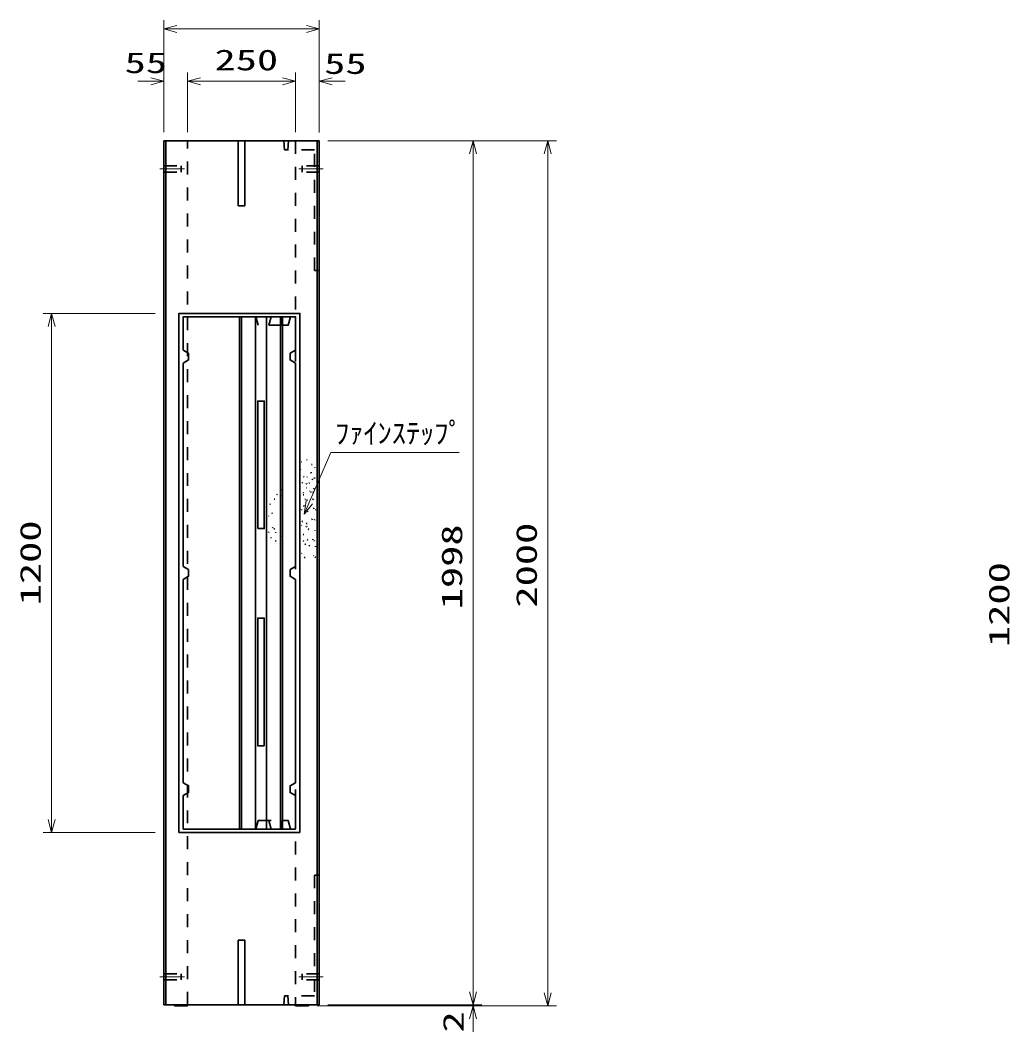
# Model space of a CAD drawing. Units: millimetres on the paper. Extents: x 0 to 841, y 0 to 594.
# Drawn here: x 261.6 to 376, y 284.7 to 401.6 of the extents above; entities that cross this region are included whole.
import ezdxf
from ezdxf.enums import TextEntityAlignment as Align

# ---------------------------------------------------------------- set-up
doc = ezdxf.new("R2010")
doc.units = ezdxf.units.MM
doc.linetypes.add('USER2', pattern=[18.5, 12, -1.5, 3.5, -1.5])
doc.linetypes.add('USER3', pattern=[3, 1.5, -1.5])
for name, color, linetype, lineweight in [('D-BMK（構造物基準線）', 2, 'USER2', 18), ('D-STR-DIM（寸法）', 7, 'Continuous', 13), ('D-STR-HTXT（旗上げ）', 7, 'Continuous', 13), ('D-STR（構造物）', 1, 'Continuous', 35)]:
    doc.layers.add(name, color=color, linetype=linetype, lineweight=lineweight)
doc.styles.add('ＭＳ ゴシック', font='')
doc.styles.get('ＭＳ ゴシック').set_extended_font_data('MS Gothic')

# ---------------------------------------------------------------- blocks, each defined once
blk = doc.blocks.new('_Open30')
at = {"color": 7, "linetype": 'Continuous', "lineweight": 13}
for p, q in [((-1, 0.2679), (0, 0)), ((0, 0), (-1, -0.2679)), ((0, 0), (-1, 0))]:
    blk.add_line(p, q, dxfattribs=at)

msp = doc.modelspace()

# ---------------------------------------------------------------- linework, layer by layer
at = {"layer": 'D-BMK（構造物基準線）'}
for p, q in [((277.694, 384.401), (280.543, 384.401)), ((277.694, 384.401), (280.543, 384.401)), ((296.618, 384.401), (293.769, 384.401)), ((296.618, 384.401), (293.769, 384.401)), ((277.694, 291.001), (280.543, 291.001)), ((277.694, 291.001), (280.543, 291.001)), ((296.618, 291.001), (293.769, 291.001)), ((296.618, 291.001), (293.769, 291.001))]:
    msp.add_line(p, q, dxfattribs=at)
at = {"layer": 'D-STR-DIM（寸法）'}
for p, q in [((278.156, 395.548), (278.156, 401.598)), ((296.156, 395.578), (296.156, 401.598)), ((279.656, 400.598), (294.656, 400.598)), ((278.156, 388.651), (278.156, 395.548)), ((280.906, 388.703), (280.906, 395.548)), ((280.906, 388.651), (280.906, 395.548)), ((293.406, 388.651), (293.406, 395.548)), ((293.406, 388.688), (293.406, 395.548)), ((296.156, 388.621), (296.156, 395.548)), ((276.656, 394.548), (275.156, 394.548)), ((282.406, 394.548), (283.906, 394.548)), ((282.406, 394.548), (291.906, 394.548)), ((291.906, 394.548), (290.406, 394.548)), ((297.656, 394.548), (299.156, 394.548)), ((297.156, 387.651), (314.945, 387.651)), ((313.508, 387.651), (323.585, 387.651)), ((313.945, 289.251), (313.945, 386.151)), ((322.585, 289.151), (322.585, 386.151)), ((277.156, 367.701), (264.192, 367.701)), ((265.192, 309.201), (265.192, 366.201)), ((277.156, 307.701), (264.192, 307.701)), ((313.945, 289.251), (313.945, 290.751)), ((297.156, 287.751), (314.945, 287.751)), ((297.156, 287.751), (314.945, 287.751)), ((295.906, 287.651), (314.945, 287.651)), ((312.508, 287.651), (323.585, 287.651)), ((313.945, 286.151), (313.945, 284.651))]:
    msp.add_line(p, q, dxfattribs=at)
at = {"layer": 'D-STR-HTXT（旗上げ）'}
msp.add_lwpolyline([(312.328, 351.61), (297.499, 351.61), (294.999, 345.859)], dxfattribs=at)
at = {"layer": 'D-STR（構造物）'}
for p, q in [((278.156, 287.751), (278.156, 387.651)), ((296.156, 387.651), (278.156, 387.651)), ((278.156, 287.751), (278.156, 387.651)), ((296.156, 387.651), (278.156, 387.651)), ((278.406, 287.751), (278.406, 387.651)), ((278.406, 287.751), (278.406, 387.651)), ((286.781, 387.651), (286.781, 380.151)), ((286.781, 387.651), (286.781, 380.151)), ((287.531, 387.651), (287.531, 380.151)), ((287.531, 387.651), (287.531, 380.151)), ((295.906, 387.651), (295.906, 287.751)), ((295.906, 387.651), (295.906, 287.751)), ((296.156, 387.651), (296.156, 287.751)), ((296.156, 387.651), (296.156, 287.751)), ((287.531, 380.151), (286.781, 380.151)), ((287.531, 380.151), (286.781, 380.151)), ((286.911, 367.326), (286.911, 308.076)), ((287.162, 367.326), (287.162, 308.076)), ((288.781, 367.326), (288.781, 308.076)), ((290.031, 367.326), (290.031, 308.076)), ((291.65, 367.326), (291.65, 308.076)), ((291.9, 367.326), (291.9, 308.076)), ((280.406, 361.954), (280.406, 338.451)), ((293.406, 338.451), (293.406, 361.954)), ((293.924, 349.699), (293.977, 349.646)), ((293.977, 349.646), (294.03, 349.699)), ((294.038, 350.554), (294.11, 350.534)), ((294.664, 350.729), (294.721, 350.777)), ((294.721, 350.777), (294.769, 350.72)), ((295.239, 350.223), (295.314, 350.223)), ((295.587, 349.838), (295.64, 349.891)), ((295.64, 349.891), (295.693, 349.838)), ((294.404, 348.827), (294.33, 348.84)), ((294.743, 348.755), (294.769, 348.826)), ((295.223, 349.29), (295.15, 349.271)), ((295.203, 349.363), (295.223, 349.29)), ((295.34, 348.453), (295.353, 348.527)), ((295.353, 348.527), (295.427, 348.514)), ((295.535, 348.653), (295.596, 348.696)), ((295.596, 348.696), (295.639, 348.635)), ((291.725, 347.308), (291.672, 347.361)), ((291.725, 347.308), (291.778, 347.361)), ((294.187, 348.154), (294.126, 348.111)), ((294.187, 348.154), (294.23, 348.092)), ((294.621, 347.977), (294.682, 348.02)), ((294.73, 347.55), (294.655, 347.556)), ((294.682, 348.02), (294.726, 347.959)), ((294.952, 348.08), (295.02, 348.111)), ((295.467, 347.401), (295.505, 347.466)), ((295.505, 347.466), (295.57, 347.429)), ((290.943, 346.218), (291.018, 346.225)), ((291.252, 346.725), (291.272, 346.798)), ((291.7, 346.601), (291.765, 346.639)), ((294.298, 346.74), (294.373, 346.74)), ((294.317, 346.911), (294.304, 346.985)), ((294.542, 346.219), (294.469, 346.199)), ((294.704, 346.181), (294.766, 346.138)), ((295.074, 347.133), (295.025, 347.191)), ((295.185, 347.076), (295.123, 347.033)), ((295.228, 347.014), (295.185, 347.076)), ((295.385, 346.226), (295.459, 346.239)), ((295.476, 347.023), (295.402, 347.036)), ((295.459, 346.239), (295.472, 346.165)), ((295.463, 346.949), (295.476, 347.023)), ((290.464, 345.604), (290.471, 345.678)), ((291.718, 345.511), (291.75, 345.443)), ((294.148, 345.022), (294.11, 344.957)), ((294.311, 345.403), (294.384, 345.422)), ((294.384, 345.422), (294.364, 345.495)), ((294.766, 346.138), (294.723, 346.077)), ((295.515, 345.171), (295.441, 345.158)), ((295.528, 345.097), (295.515, 345.171)), ((295.757, 345), (295.696, 345.043)), ((295.714, 344.939), (295.757, 345)), ((290.314, 344.266), (290.261, 344.319)), ((290.683, 344.567), (290.714, 344.635)), ((294.571, 344.666), (294.558, 344.592)), ((294.825, 344.855), (294.764, 344.812)), ((294.825, 344.855), (294.868, 344.794)), ((295.266, 343.868), (295.327, 343.911)), ((295.327, 343.911), (295.37, 343.85)), ((295.619, 343.859), (295.606, 343.785)), ((290.775, 342.904), (290.756, 342.976)), ((290.959, 342.816), (290.894, 342.779)), ((290.959, 342.816), (290.997, 342.751)), ((294.151, 343.198), (294.076, 343.204)), ((294.138, 343.612), (294.195, 343.661)), ((294.195, 343.661), (294.147, 343.718)), ((294.684, 343.054), (294.612, 343.034)), ((294.705, 343.427), (294.632, 343.447)), ((294.704, 342.981), (294.684, 343.054)), ((294.685, 343.355), (294.705, 343.427)), ((294.871, 342.696), (294.928, 342.744)), ((294.928, 342.744), (294.88, 342.802)), ((295.624, 342.662), (295.618, 342.587)), ((290.321, 342.44), (290.295, 342.369)), ((290.54, 341.793), (290.572, 341.725)), ((291.083, 342.347), (291.136, 342.4)), ((291.7, 341.855), (291.719, 341.928)), ((294.299, 342.151), (294.374, 342.151)), ((294.811, 341.543), (294.738, 341.563)), ((294.811, 341.543), (294.791, 341.471)), ((295.395, 341.541), (295.402, 341.616)), ((291.063, 341.369), (291.121, 341.417)), ((291.121, 341.417), (291.169, 341.36)), ((294.358, 341.372), (294.29, 341.404)), ((294.466, 341.015), (294.541, 341.008)), ((294.541, 341.008), (294.534, 340.934)), ((295.034, 340.86), (294.977, 340.812)), ((294.986, 340.918), (295.034, 340.86)), ((295.591, 341.388), (295.543, 341.446)), ((295.724, 340.703), (295.73, 340.778)), ((294.095, 339.995), (294.148, 339.942)), ((294.397, 339.52), (294.465, 339.488)), ((294.465, 339.488), (294.433, 339.42)), ((295.501, 339.657), (295.508, 339.732)), ((295.64, 339.456), (295.698, 339.504)), ((295.698, 339.504), (295.649, 339.562)), ((280.406, 336.951), (280.406, 313.448)), ((293.406, 313.448), (293.406, 336.951)), ((293.406, 308.076), (293.406, 311.948)), ((292.809, 308.076), (293.406, 308.076)), ((286.781, 287.751), (286.781, 295.251)), ((287.531, 295.251), (286.781, 295.251)), ((286.781, 287.751), (286.781, 295.251)), ((287.531, 295.251), (286.781, 295.251)), ((287.531, 287.751), (287.531, 295.251)), ((287.531, 287.751), (287.531, 295.251)), ((296.156, 287.751), (278.156, 287.751)), ((296.156, 287.751), (278.156, 287.751)), ((279.406, 287.651), (279.306, 287.751)), ((279.406, 287.651), (279.306, 287.751)), ((280.906, 287.651), (281.006, 287.751)), ((280.906, 287.651), (281.006, 287.751)), ((293.406, 287.651), (293.306, 287.751)), ((293.406, 287.651), (293.306, 287.751)), ((294.906, 287.651), (295.006, 287.751)), ((294.906, 287.651), (295.006, 287.751)), ((280.906, 287.651), (279.406, 287.651)), ((280.906, 287.651), (279.406, 287.651)), ((293.406, 287.651), (294.906, 287.651)), ((293.406, 287.651), (294.906, 287.651))]:
    msp.add_line(p, q, dxfattribs=at)
at = {"layer": 'D-STR（構造物）', "linetype": 'USER3'}
for p, q in [((280.906, 287.751), (280.906, 387.651)), ((280.906, 287.751), (280.906, 387.651)), ((292.508, 386.601), (292.581, 387.651)), ((292.508, 386.601), (292.581, 387.651)), ((293.406, 387.651), (293.406, 287.751)), ((293.406, 387.651), (293.406, 287.751)), ((295.581, 372.651), (295.581, 386.601)), ((295.581, 372.651), (295.581, 386.601)), ((278.156, 384.751), (280.156, 384.751)), ((278.156, 384.751), (280.156, 384.751)), ((278.156, 384.051), (280.156, 384.051)), ((278.156, 384.051), (280.156, 384.051)), ((280.156, 384.051), (280.156, 384.751)), ((280.156, 384.051), (280.156, 384.751)), ((296.156, 384.751), (294.156, 384.751)), ((294.156, 384.051), (294.156, 384.751)), ((296.156, 384.751), (294.156, 384.751)), ((294.156, 384.051), (294.156, 384.751)), ((296.156, 384.051), (294.156, 384.051)), ((296.156, 384.051), (294.156, 384.051)), ((295.581, 372.651), (296.156, 372.651)), ((295.581, 372.651), (296.156, 372.651)), ((290.326, 366.326), (290.576, 367.326)), ((290.576, 308.076), (290.326, 309.076)), ((295.581, 302.751), (295.581, 288.801)), ((295.581, 302.751), (296.156, 302.751)), ((295.581, 302.751), (295.581, 288.801)), ((295.581, 302.751), (296.156, 302.751)), ((278.156, 291.351), (280.156, 291.351)), ((278.156, 291.351), (280.156, 291.351)), ((280.156, 291.351), (280.156, 290.651)), ((280.156, 291.351), (280.156, 290.651)), ((294.156, 291.351), (294.156, 290.651)), ((296.156, 291.351), (294.156, 291.351)), ((294.156, 291.351), (294.156, 290.651)), ((296.156, 291.351), (294.156, 291.351)), ((278.156, 290.651), (280.156, 290.651)), ((278.156, 290.651), (280.156, 290.651)), ((296.156, 290.651), (294.156, 290.651)), ((296.156, 290.651), (294.156, 290.651)), ((292.508, 288.801), (292.581, 287.751)), ((292.508, 288.801), (292.581, 287.751))]:
    msp.add_line(p, q, dxfattribs=at)
for points in [[(295.581, 386.601), (292.142, 386.601), (292.061, 387.651)], [(295.581, 386.601), (292.142, 386.601), (292.061, 387.651)], [(291.821, 366.326), (289.089, 366.326), (288.821, 367.327)], [(288.821, 308.075), (289.089, 309.076), (291.821, 309.076)], [(295.581, 288.801), (292.142, 288.801), (292.061, 287.751)], [(295.581, 288.801), (292.142, 288.801), (292.061, 287.751)]]:
    msp.add_lwpolyline(points, dxfattribs=at)
at = {"layer": 'D-STR（構造物）'}
for points in [[(293.906, 307.701), (293.906, 367.701), (279.906, 367.701), (279.906, 307.701)], [(291.779, 367.326), (291.821, 366.326), (292.558, 366.326), (292.809, 367.326)], [(289.031, 342.826), (289.781, 342.826), (289.781, 357.576), (289.031, 357.576)], [(289.781, 317.726), (289.781, 332.476), (289.031, 332.476), (289.031, 317.726)], [(291.821, 309.076), (291.779, 308.076), (292.809, 308.076), (292.558, 309.076)]]:
    msp.add_lwpolyline(points, close=True, dxfattribs=at)
for points in [[(291.779, 367.326), (280.406, 367.326), (280.406, 363.454)], [(293.406, 363.454), (293.406, 367.326), (292.809, 367.326)], [(280.406, 363.454), (281.035, 363.09), (281.035, 362.317), (280.406, 361.954)], [(293.406, 363.454), (292.777, 363.09), (292.777, 362.317), (293.406, 361.954)], [(280.406, 338.451), (281.035, 338.088), (281.035, 337.314)], [(280.406, 338.451), (281.035, 338.088), (281.035, 337.314), (280.406, 336.951)], [(293.406, 338.451), (292.777, 338.088), (292.777, 337.314), (293.406, 336.951)], [(280.406, 311.948), (281.035, 312.311), (281.035, 313.085), (280.406, 313.448)], [(293.406, 313.448), (292.777, 313.085), (292.777, 312.311), (293.406, 311.948)], [(280.406, 311.948), (280.406, 308.076), (291.779, 308.076)]]:
    msp.add_lwpolyline(points, dxfattribs=at)

# ---------------------------------------------------------------- block references
at = {"layer": 'D-STR-DIM（寸法）', "xscale": 1.5, "yscale": 1.5}
for p, rotation in [((278.156, 400.598), 180), ((280.906, 394.548), 180), ((280.906, 394.548), 180), ((296.156, 394.548), 180), ((313.945, 387.651), 90), ((322.585, 387.651), 90), ((265.192, 367.701), 90), ((265.192, 307.701), 270), ((313.945, 287.751), 270), ((313.945, 287.751), 270), ((322.585, 287.651), 270), ((313.945, 287.651), 90)]:
    msp.add_blockref('_Open30', p, dxfattribs=dict(at, rotation=rotation))
for p in [(296.156, 400.598), (278.156, 394.548), (293.406, 394.548), (293.406, 394.548)]:
    msp.add_blockref('_Open30', p, dxfattribs=at)
at = {"layer": 'D-STR-HTXT（旗上げ）', "xscale": 1.5, "yscale": 1.5, "rotation": 246.50838}
msp.add_blockref('_Open30', (294.401, 344.484), dxfattribs=at)

# ---------------------------------------------------------------- texts
at = {"layer": 'D-STR-DIM（寸法）', "style": 'ＭＳ ゴシック', "width": 1.5}
for s, p in [('55', (273.637, 394.766)), ('250', (284.031, 395.085)), ('55', (296.721, 394.671))]:
    msp.add_text(s, height=2.405, dxfattribs=at).set_placement(p, align=Align.BOTTOM_LEFT)
for s, p in [('1200', (264.655, 333.951)), ('1998', (313.407, 333.493)), ('2000', (322.047, 333.693)), ('1200', (376.713, 329.132)), ('2', (313.582, 284.563))]:
    msp.add_text(s, height=2.405, rotation=90, dxfattribs=at).set_placement(p, align=Align.BOTTOM_LEFT)
at = {"layer": 'D-STR-HTXT（旗上げ）', "style": 'ＭＳ ゴシック'}
msp.add_text('ﾌｧｲﾝｽﾃｯﾌﾟ', height=2.405, dxfattribs=at).set_placement((297.978, 351.935), align=Align.BOTTOM_LEFT)

doc.saveas('drawing.dxf')
